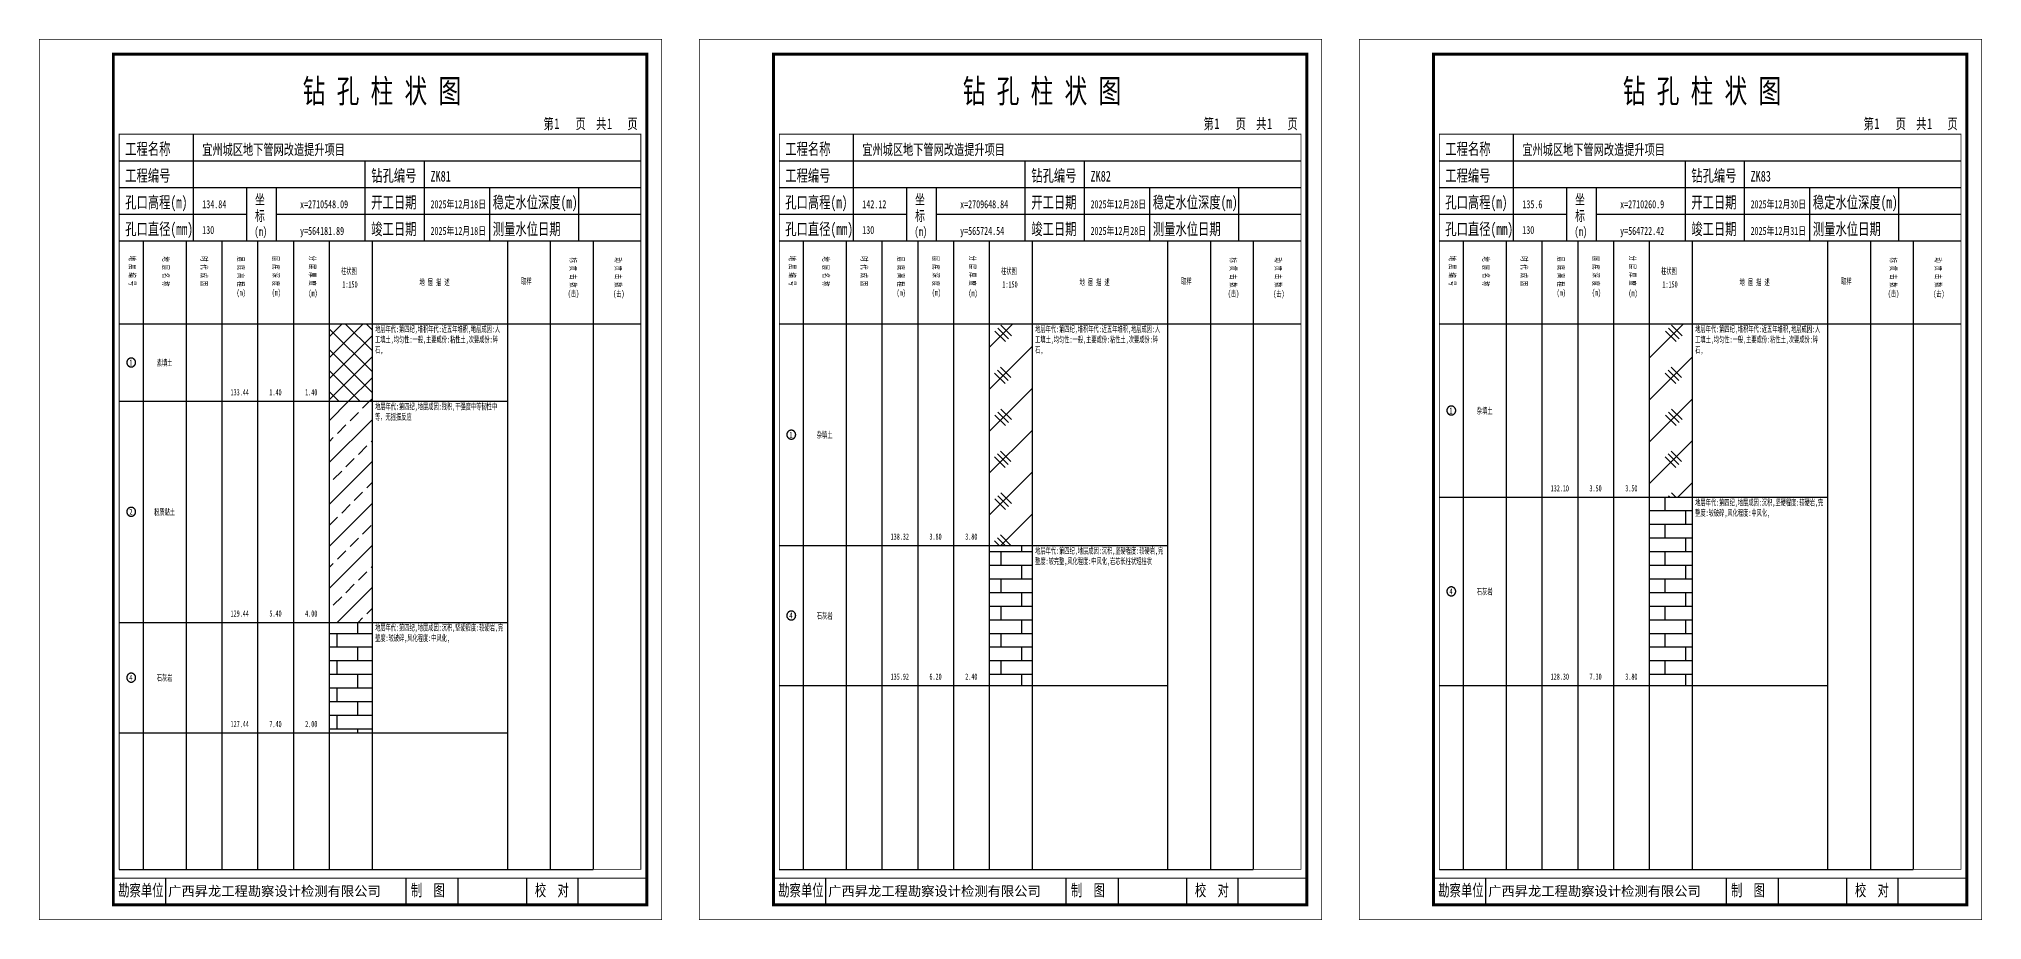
# Model space of a CAD drawing. Header units: millimetres. Extents: x 0 to 2711117, y 0 to 567555.
# Drawn here: x 76381 to 77037, y 0 to 297 of the extents above; entities that cross this region are included whole.
import ezdxf
from ezdxf.enums import TextEntityAlignment as Align

# ---------------------------------------------------------------- set-up
doc = ezdxf.new("R2010")
doc.units = ezdxf.units.MM
doc.layers.add('GICAD_POU_TEXTS', color=7, linetype='Continuous')
doc.layers.add('勘察点图例', color=7, linetype='Continuous')
doc.styles.add('HEAD_FONT', font='simfang.ttf', dxfattribs={"width": 0.6})
doc.styles.add('HEAD_FONT2', font='simfang.ttf', dxfattribs={"width": 0.6})
doc.styles.add('HT', font='simhei.ttf')
doc.styles.add('LZ_FONT', font='simfang.ttf', dxfattribs={"width": 0.7, "height": 8})
doc.styles.add('成果图图块', font='simfang.ttf', dxfattribs={"height": 2.5})
doc.styles.add('成果图表体', font='simfang.ttf', dxfattribs={"width": 0.6, "height": 2.1})
pattern_1 = [(0, (0, 0), (0, 4.6), []), (90, (0, 0), (-7, 4.6), [4.6, -4.6])]
pattern_2 = [(45, (0, 0), (-7.0710678, 7.0710678), []), (135, (2.5, -1), (-14.1421356, -14.1421356), [5, -15]), (135, (1.5, -2), (-14.1421356, -14.1421356), [5, -15]), (135, (0.5, -3), (-14.1421356, -14.1421356), [5, -15]), (135, (16.5, -1), (-14.1421356, -14.1421356), [5, -15]), (135, (15.5, -2), (-14.1421356, -14.1421356), [5, -15]), (135, (14.5, -3), (-14.1421356, -14.1421356), [5, -15])]

# ---------------------------------------------------------------- blocks, each defined once
blk = doc.blocks.new('ZK81')
for p, q in [((52, 229), (52, 265)), ((27, 256), (203, 256)), ((110, 229), (110, 256)), ((130, 229), (130, 256)), ((27, 247), (203, 247)), ((70, 229), (70, 247)), ((80, 229), (80, 247)), ((152, 229), (152, 247)), ((182, 229), (182, 247)), ((27, 238), (70, 238)), ((80, 238), (203, 238)), ((27, 229), (35.05, 229)), ((35.05, 229), (35.05, 17)), ((35.05, 229), (49.53, 229)), ((49.53, 229), (49.53, 17)), ((49.53, 229), (61.6, 229)), ((61.6, 229), (61.6, 17)), ((61.6, 229), (73.68, 229)), ((73.68, 229), (73.68, 17)), ((73.68, 229), (85.75, 229)), ((85.75, 229), (85.75, 17)), ((85.75, 229), (97.82, 229)), ((97.82, 229), (97.82, 17)), ((97.82, 229), (112.3, 229)), ((112.3, 229), (112.3, 17)), ((112.3, 229), (157.93, 229)), ((157.93, 229), (157.93, 17)), ((157.93, 229), (172.42, 229)), ((172.42, 229), (172.42, 17)), ((172.42, 229), (186.9, 229)), ((186.9, 229), (186.9, 17)), ((186.9, 229), (203, 229)), ((27, 201), (203, 201)), ((27, 17), (35.05, 17)), ((35.05, 17), (49.53, 17)), ((42.74, 4.95), (42.74, 13.95)), ((42.74, 4.95), (42.74, 13.95)), ((49.53, 17), (61.6, 17)), ((61.6, 17), (73.68, 17)), ((73.68, 17), (85.75, 17)), ((85.75, 17), (97.82, 17)), ((97.82, 17), (112.3, 17)), ((112.3, 17), (157.93, 17)), ((123.83, 4.95), (123.83, 13.95)), ((141.38, 4.95), (141.38, 13.95)), ((157.93, 17), (172.42, 17)), ((164.48, 4.95), (164.48, 13.95)), ((172.42, 17), (186.9, 17)), ((181.84, 4.95), (181.84, 13.95)), ((181.84, 4.95), (181.84, 13.95))]:
    blk.add_line(p, q)
for points, const_width in [([(0, 0), (210, 0), (210, 297), (0, 297)], 0.25), ([(25, 5), (205, 5), (205, 292), (25, 292)], 1), ([(27, 265), (203, 265), (203, 17), (27, 17)], 0.3)]:
    blk.add_lwpolyline(points, close=True, dxfattribs=dict(const_width=const_width))
at = {"const_width": 0.3}
for points in [[(27, 229), (203, 229)], [(25, 14), (205, 14)]]:
    blk.add_lwpolyline(points, dxfattribs=at)
at = {"style": 'LZ_FONT', "width": 0.7}
for s, height, p in [('钻 孔 柱 状 图', 8, (88.9, 275.54)), ('第', 3.6, (170.12, 266.7)), ('1', 3.6, (173.78, 266.75)), ('页', 3.6, (180.96, 266.7)), ('共', 3.6, (187.88, 266.7)), ('1', 3.6, (191.54, 266.7)), ('页', 3.6, (198.44, 266.7)), ('工程名称', 4, (29, 258)), ('宜州城区地下管网改造提升项目', 3.6, (55, 258)), ('工程编号', 4, (29, 249)), ('钻孔编号', 4, (112, 249)), ('ZK81', 3.6, (132, 249)), ('孔口高程(m)', 4, (29, 240)), ('134.84', 2.7, (55, 240)), ('坐', 3.5, (72.79, 241.24)), ('x=2710548.09', 2.7, (88, 240)), ('开工日期', 4, (112, 240)), ('2025年12月18日', 2.7, (132, 240)), ('稳定水位深度(m)', 4, (153, 240)), ('标', 3.5, (72.79, 235.7)), ('孔口直径(mm)', 4, (29, 231)), ('130', 2.7, (54.98, 231.31)), ('(m) ', 3, (72.59, 230.65)), ('y=564181.89', 2.7, (88, 231)), ('竣工日期', 4, (112, 231)), ('2025年12月18日', 2.7, (132, 231)), ('测量水位日期', 4, (153, 231)), ('勘察单位', 4, (26.65, 7.95)), ('制  图', 4, (125.4, 7.95)), ('校  对', 4, (167.22, 7.95))]:
    blk.add_text(s, height=height, dxfattribs=at).set_placement(p)
at = {"style": 'HT'}
blk.add_text('广西昇龙工程勘察设计检测有限公司', height=3.2865, dxfattribs=at).set_placement((43.48, 8.02))
at = {"char_height": 2.1, "width": 22.806, "attachment_point": 1, "rotation": 270, "style": 'HEAD_FONT'}
for s, insert in [('地 层 编 号', (32.46, 223.92)), ('地 层 名 称', (43.79, 223.76)), ('时 代 成 因', (56.67, 223.83)), ('层 底 高 程', (69.07, 223.71)), ('层 底 深 度', (80.9, 223.91)), ('分 层 厚 度', (93.26, 224.01)), ('标 贯 击 数', (181.21, 223.37)), ('动 贯 击 数', (196.38, 223.43))]:
    blk.add_mtext(s, dxfattribs=dict(at, insert=insert))
at = {"char_height": 2.1, "attachment_point": 1}
for s, insert, width, style in [('柱状图', (101.82, 219.87), 7.855, 'HEAD_FONT2'), ('地 层 描 述', (128.29, 216.11), 22.0781, 'HEAD_FONT2'), ('取样', (162.58, 216.44), 7.855, 'HEAD_FONT2'), ('(m)', (66.58, 212.56), 4.7944, 'HEAD_FONT'), ('(m)', (78.47, 212.61), 4.7944, 'HEAD_FONT'), ('(m)', (90.81, 212.43), 4.7944, 'HEAD_FONT'), ('1:150', (102.26, 215.36), 6.9223, 'HEAD_FONT2'), ('(击)', (178.33, 212.31), 7.855, 'HEAD_FONT2'), ('(击)', (193.64, 212.22), 7.855, 'HEAD_FONT2')]:
    blk.add_mtext(s, dxfattribs=dict(at, insert=insert, width=width, style=style))
blk = doc.blocks.new('ZK81_0')
at = {"color": 7}
blk.add_polyline3d([(-1.5, 0.02, 0), (-1.5, -0.06, 0), (-1.49, -0.13, 0), (-1.48, -0.2, 0), (-1.47, -0.28, 0), (-1.46, -0.35, 0), (-1.44, -0.42, 0), (-1.41, -0.49, 0), (-1.39, -0.56, 0), (-1.36, -0.63, 0), (-1.32, -0.69, 0), (-1.29, -0.76, 0), (-1.25, -0.82, 0), (-1.2, -0.88, 0), (-1.16, -0.94, 0), (-1.11, -0.99, 0), (-1.06, -1.04, 0), (-1.01, -1.1, 0), (-0.95, -1.14, 0), (-0.89, -1.19, 0), (-0.83, -1.23, 0), (-0.77, -1.27, 0), (-0.71, -1.31, 0), (-0.64, -1.34, 0), (-0.57, -1.37, 0), (-0.51, -1.4, 0), (-0.44, -1.42, 0), (-0.36, -1.44, 0), (-0.29, -1.46, 0), (-0.22, -1.47, 0), (-0.15, -1.48, 0), (-0.07, -1.48, 0), (0, -1.48, 0), (0.07, -1.48, 0), (0.15, -1.48, 0), (0.22, -1.47, 0), (0.29, -1.46, 0), (0.36, -1.44, 0), (0.44, -1.42, 0), (0.51, -1.4, 0), (0.57, -1.37, 0), (0.64, -1.34, 0), (0.71, -1.31, 0), (0.77, -1.27, 0), (0.83, -1.23, 0), (0.89, -1.19, 0), (0.95, -1.14, 0), (1.01, -1.1, 0), (1.06, -1.04, 0), (1.11, -0.99, 0), (1.16, -0.94, 0), (1.2, -0.88, 0), (1.25, -0.82, 0), (1.29, -0.76, 0), (1.32, -0.69, 0), (1.36, -0.63, 0), (1.39, -0.56, 0), (1.41, -0.49, 0), (1.44, -0.42, 0), (1.46, -0.35, 0), (1.47, -0.28, 0), (1.48, -0.2, 0), (1.49, -0.13, 0), (1.5, -0.06, 0), (1.5, 0.02, 0), (1.5, 0.09, 0), (1.49, 0.16, 0), (1.48, 0.24, 0), (1.47, 0.31, 0), (1.46, 0.38, 0), (1.44, 0.45, 0), (1.41, 0.52, 0), (1.39, 0.59, 0), (1.36, 0.66, 0), (1.32, 0.72, 0), (1.29, 0.79, 0), (1.25, 0.85, 0), (1.2, 0.91, 0), (1.16, 0.97, 0), (1.11, 1.02, 0), (1.06, 1.08, 0), (1.01, 1.13, 0), (0.95, 1.18, 0), (0.89, 1.22, 0), (0.83, 1.26, 0), (0.77, 1.3, 0), (0.71, 1.34, 0), (0.64, 1.37, 0), (0.57, 1.4, 0), (0.51, 1.43, 0), (0.44, 1.45, 0), (0.36, 1.47, 0), (0.29, 1.49, 0), (0.22, 1.5, 0), (0.15, 1.51, 0), (0.07, 1.51, 0), (0, 1.52, 0), (-0.07, 1.51, 0), (-0.15, 1.51, 0), (-0.22, 1.5, 0), (-0.29, 1.49, 0), (-0.36, 1.47, 0), (-0.44, 1.45, 0), (-0.51, 1.43, 0), (-0.57, 1.4, 0), (-0.64, 1.37, 0), (-0.71, 1.34, 0), (-0.77, 1.3, 0), (-0.83, 1.26, 0), (-0.89, 1.22, 0), (-0.95, 1.18, 0), (-1.01, 1.13, 0), (-1.06, 1.08, 0), (-1.11, 1.02, 0), (-1.16, 0.97, 0), (-1.2, 0.91, 0), (-1.25, 0.85, 0), (-1.29, 0.79, 0), (-1.32, 0.72, 0), (-1.36, 0.66, 0), (-1.39, 0.59, 0), (-1.41, 0.52, 0), (-1.44, 0.45, 0), (-1.46, 0.38, 0), (-1.47, 0.31, 0), (-1.48, 0.24, 0), (-1.49, 0.16, 0), (-1.5, 0.09, 0), (-1.5, 0.02, 0)], dxfattribs=at)
at = {"layer": 'GICAD_POU_TEXTS', "color": 7, "style": '成果图图块', "width": 0.7}
blk.add_text('1', height=2, dxfattribs=at).set_placement((-0.09, -0.99), align=Align.CENTER)
blk = doc.blocks.new('ZK81_1')
at = {"color": 7}
blk.add_polyline3d([(-1.5, 0.02, 0), (-1.5, -0.06, 0), (-1.49, -0.13, 0), (-1.48, -0.2, 0), (-1.47, -0.28, 0), (-1.46, -0.35, 0), (-1.44, -0.42, 0), (-1.41, -0.49, 0), (-1.39, -0.56, 0), (-1.36, -0.63, 0), (-1.32, -0.69, 0), (-1.29, -0.76, 0), (-1.25, -0.82, 0), (-1.2, -0.88, 0), (-1.16, -0.94, 0), (-1.11, -0.99, 0), (-1.06, -1.04, 0), (-1.01, -1.1, 0), (-0.95, -1.14, 0), (-0.89, -1.19, 0), (-0.83, -1.23, 0), (-0.77, -1.27, 0), (-0.71, -1.31, 0), (-0.64, -1.34, 0), (-0.57, -1.37, 0), (-0.51, -1.4, 0), (-0.44, -1.42, 0), (-0.36, -1.44, 0), (-0.29, -1.46, 0), (-0.22, -1.47, 0), (-0.15, -1.48, 0), (-0.07, -1.48, 0), (0, -1.48, 0), (0.07, -1.48, 0), (0.15, -1.48, 0), (0.22, -1.47, 0), (0.29, -1.46, 0), (0.36, -1.44, 0), (0.44, -1.42, 0), (0.51, -1.4, 0), (0.57, -1.37, 0), (0.64, -1.34, 0), (0.71, -1.31, 0), (0.77, -1.27, 0), (0.83, -1.23, 0), (0.89, -1.19, 0), (0.95, -1.14, 0), (1.01, -1.1, 0), (1.06, -1.04, 0), (1.11, -0.99, 0), (1.16, -0.94, 0), (1.2, -0.88, 0), (1.25, -0.82, 0), (1.29, -0.76, 0), (1.32, -0.69, 0), (1.36, -0.63, 0), (1.39, -0.56, 0), (1.41, -0.49, 0), (1.44, -0.42, 0), (1.46, -0.35, 0), (1.47, -0.28, 0), (1.48, -0.2, 0), (1.49, -0.13, 0), (1.5, -0.06, 0), (1.5, 0.02, 0), (1.5, 0.09, 0), (1.49, 0.16, 0), (1.48, 0.24, 0), (1.47, 0.31, 0), (1.46, 0.38, 0), (1.44, 0.45, 0), (1.41, 0.52, 0), (1.39, 0.59, 0), (1.36, 0.66, 0), (1.32, 0.72, 0), (1.29, 0.79, 0), (1.25, 0.85, 0), (1.2, 0.91, 0), (1.16, 0.97, 0), (1.11, 1.02, 0), (1.06, 1.08, 0), (1.01, 1.13, 0), (0.95, 1.18, 0), (0.89, 1.22, 0), (0.83, 1.26, 0), (0.77, 1.3, 0), (0.71, 1.34, 0), (0.64, 1.37, 0), (0.57, 1.4, 0), (0.51, 1.43, 0), (0.44, 1.45, 0), (0.36, 1.47, 0), (0.29, 1.49, 0), (0.22, 1.5, 0), (0.15, 1.51, 0), (0.07, 1.51, 0), (0, 1.52, 0), (-0.07, 1.51, 0), (-0.15, 1.51, 0), (-0.22, 1.5, 0), (-0.29, 1.49, 0), (-0.36, 1.47, 0), (-0.44, 1.45, 0), (-0.51, 1.43, 0), (-0.57, 1.4, 0), (-0.64, 1.37, 0), (-0.71, 1.34, 0), (-0.77, 1.3, 0), (-0.83, 1.26, 0), (-0.89, 1.22, 0), (-0.95, 1.18, 0), (-1.01, 1.13, 0), (-1.06, 1.08, 0), (-1.11, 1.02, 0), (-1.16, 0.97, 0), (-1.2, 0.91, 0), (-1.25, 0.85, 0), (-1.29, 0.79, 0), (-1.32, 0.72, 0), (-1.36, 0.66, 0), (-1.39, 0.59, 0), (-1.41, 0.52, 0), (-1.44, 0.45, 0), (-1.46, 0.38, 0), (-1.47, 0.31, 0), (-1.48, 0.24, 0), (-1.49, 0.16, 0), (-1.5, 0.09, 0), (-1.5, 0.02, 0)], dxfattribs=at)
at = {"layer": 'GICAD_POU_TEXTS', "color": 7, "style": '成果图图块', "width": 0.7}
blk.add_text('2', height=2, dxfattribs=at).set_placement((-0.09, -0.99), align=Align.CENTER)
blk = doc.blocks.new('ZK81_2')
at = {"color": 7}
blk.add_polyline3d([(-1.5, 0.02, 0), (-1.5, -0.06, 0), (-1.49, -0.13, 0), (-1.48, -0.2, 0), (-1.47, -0.28, 0), (-1.46, -0.35, 0), (-1.44, -0.42, 0), (-1.41, -0.49, 0), (-1.39, -0.56, 0), (-1.36, -0.63, 0), (-1.32, -0.69, 0), (-1.29, -0.76, 0), (-1.25, -0.82, 0), (-1.2, -0.88, 0), (-1.16, -0.94, 0), (-1.11, -0.99, 0), (-1.06, -1.04, 0), (-1.01, -1.1, 0), (-0.95, -1.14, 0), (-0.89, -1.19, 0), (-0.83, -1.23, 0), (-0.77, -1.27, 0), (-0.71, -1.31, 0), (-0.64, -1.34, 0), (-0.57, -1.37, 0), (-0.51, -1.4, 0), (-0.44, -1.42, 0), (-0.36, -1.44, 0), (-0.29, -1.46, 0), (-0.22, -1.47, 0), (-0.15, -1.48, 0), (-0.07, -1.48, 0), (0, -1.48, 0), (0.07, -1.48, 0), (0.15, -1.48, 0), (0.22, -1.47, 0), (0.29, -1.46, 0), (0.36, -1.44, 0), (0.44, -1.42, 0), (0.51, -1.4, 0), (0.57, -1.37, 0), (0.64, -1.34, 0), (0.71, -1.31, 0), (0.77, -1.27, 0), (0.83, -1.23, 0), (0.89, -1.19, 0), (0.95, -1.14, 0), (1.01, -1.1, 0), (1.06, -1.04, 0), (1.11, -0.99, 0), (1.16, -0.94, 0), (1.2, -0.88, 0), (1.25, -0.82, 0), (1.29, -0.76, 0), (1.32, -0.69, 0), (1.36, -0.63, 0), (1.39, -0.56, 0), (1.41, -0.49, 0), (1.44, -0.42, 0), (1.46, -0.35, 0), (1.47, -0.28, 0), (1.48, -0.2, 0), (1.49, -0.13, 0), (1.5, -0.06, 0), (1.5, 0.02, 0), (1.5, 0.09, 0), (1.49, 0.16, 0), (1.48, 0.24, 0), (1.47, 0.31, 0), (1.46, 0.38, 0), (1.44, 0.45, 0), (1.41, 0.52, 0), (1.39, 0.59, 0), (1.36, 0.66, 0), (1.32, 0.72, 0), (1.29, 0.79, 0), (1.25, 0.85, 0), (1.2, 0.91, 0), (1.16, 0.97, 0), (1.11, 1.02, 0), (1.06, 1.08, 0), (1.01, 1.13, 0), (0.95, 1.18, 0), (0.89, 1.22, 0), (0.83, 1.26, 0), (0.77, 1.3, 0), (0.71, 1.34, 0), (0.64, 1.37, 0), (0.57, 1.4, 0), (0.51, 1.43, 0), (0.44, 1.45, 0), (0.36, 1.47, 0), (0.29, 1.49, 0), (0.22, 1.5, 0), (0.15, 1.51, 0), (0.07, 1.51, 0), (0, 1.52, 0), (-0.07, 1.51, 0), (-0.15, 1.51, 0), (-0.22, 1.5, 0), (-0.29, 1.49, 0), (-0.36, 1.47, 0), (-0.44, 1.45, 0), (-0.51, 1.43, 0), (-0.57, 1.4, 0), (-0.64, 1.37, 0), (-0.71, 1.34, 0), (-0.77, 1.3, 0), (-0.83, 1.26, 0), (-0.89, 1.22, 0), (-0.95, 1.18, 0), (-1.01, 1.13, 0), (-1.06, 1.08, 0), (-1.11, 1.02, 0), (-1.16, 0.97, 0), (-1.2, 0.91, 0), (-1.25, 0.85, 0), (-1.29, 0.79, 0), (-1.32, 0.72, 0), (-1.36, 0.66, 0), (-1.39, 0.59, 0), (-1.41, 0.52, 0), (-1.44, 0.45, 0), (-1.46, 0.38, 0), (-1.47, 0.31, 0), (-1.48, 0.24, 0), (-1.49, 0.16, 0), (-1.5, 0.09, 0), (-1.5, 0.02, 0)], dxfattribs=at)
at = {"layer": 'GICAD_POU_TEXTS', "color": 7, "style": '成果图图块', "width": 0.7}
blk.add_text('4', height=2, dxfattribs=at).set_placement((-0.09, -0.99), align=Align.CENTER)
blk = doc.blocks.new('ZK82')
for p, q in [((52, 229), (52, 265)), ((27, 256), (203, 256)), ((110, 229), (110, 256)), ((130, 229), (130, 256)), ((27, 247), (203, 247)), ((70, 229), (70, 247)), ((80, 229), (80, 247)), ((152, 229), (152, 247)), ((182, 229), (182, 247)), ((27, 238), (70, 238)), ((80, 238), (203, 238)), ((27, 229), (35.05, 229)), ((35.05, 229), (35.05, 17)), ((35.05, 229), (49.53, 229)), ((49.53, 229), (49.53, 17)), ((49.53, 229), (61.6, 229)), ((61.6, 229), (61.6, 17)), ((61.6, 229), (73.68, 229)), ((73.68, 229), (73.68, 17)), ((73.68, 229), (85.75, 229)), ((85.75, 229), (85.75, 17)), ((85.75, 229), (97.82, 229)), ((97.82, 229), (97.82, 17)), ((97.82, 229), (112.3, 229)), ((112.3, 229), (112.3, 17)), ((112.3, 229), (157.93, 229)), ((157.93, 229), (157.93, 17)), ((157.93, 229), (172.42, 229)), ((172.42, 229), (172.42, 17)), ((172.42, 229), (186.9, 229)), ((186.9, 229), (186.9, 17)), ((186.9, 229), (203, 229)), ((27, 201), (203, 201)), ((27, 17), (35.05, 17)), ((35.05, 17), (49.53, 17)), ((42.74, 4.95), (42.74, 13.95)), ((42.74, 4.95), (42.74, 13.95)), ((49.53, 17), (61.6, 17)), ((61.6, 17), (73.68, 17)), ((73.68, 17), (85.75, 17)), ((85.75, 17), (97.82, 17)), ((97.82, 17), (112.3, 17)), ((112.3, 17), (157.93, 17)), ((123.83, 4.95), (123.83, 13.95)), ((141.38, 4.95), (141.38, 13.95)), ((157.93, 17), (172.42, 17)), ((164.48, 4.95), (164.48, 13.95)), ((172.42, 17), (186.9, 17)), ((181.84, 4.95), (181.84, 13.95)), ((181.84, 4.95), (181.84, 13.95))]:
    blk.add_line(p, q)
for points, const_width in [([(0, 0), (210, 0), (210, 297), (0, 297)], 0.25), ([(25, 5), (205, 5), (205, 292), (25, 292)], 1), ([(27, 265), (203, 265), (203, 17), (27, 17)], 0.3)]:
    blk.add_lwpolyline(points, close=True, dxfattribs=dict(const_width=const_width))
at = {"const_width": 0.3}
for points in [[(27, 229), (203, 229)], [(25, 14), (205, 14)]]:
    blk.add_lwpolyline(points, dxfattribs=at)
at = {"style": 'LZ_FONT', "width": 0.7}
for s, height, p in [('钻 孔 柱 状 图', 8, (88.9, 275.54)), ('第', 3.6, (170.12, 266.7)), ('1', 3.6, (173.78, 266.75)), ('页', 3.6, (180.96, 266.7)), ('共', 3.6, (187.88, 266.7)), ('1', 3.6, (191.54, 266.7)), ('页', 3.6, (198.44, 266.7)), ('工程名称', 4, (29, 258)), ('宜州城区地下管网改造提升项目', 3.6, (55, 258)), ('工程编号', 4, (29, 249)), ('钻孔编号', 4, (112, 249)), ('ZK82', 3.6, (132, 249)), ('孔口高程(m)', 4, (29, 240)), ('142.12', 2.7, (55, 240)), ('坐', 3.5, (72.79, 241.24)), ('x=2709648.84', 2.7, (88, 240)), ('开工日期', 4, (112, 240)), ('2025年12月28日', 2.7, (132, 240)), ('稳定水位深度(m)', 4, (153, 240)), ('标', 3.5, (72.79, 235.7)), ('孔口直径(mm)', 4, (29, 231)), ('130', 2.7, (54.98, 231.31)), ('(m) ', 3, (72.59, 230.65)), ('y=565724.54', 2.7, (88, 231)), ('竣工日期', 4, (112, 231)), ('2025年12月28日', 2.7, (132, 231)), ('测量水位日期', 4, (153, 231)), ('勘察单位', 4, (26.65, 7.95)), ('制  图', 4, (125.4, 7.95)), ('校  对', 4, (167.22, 7.95))]:
    blk.add_text(s, height=height, dxfattribs=at).set_placement(p)
at = {"style": 'HT'}
blk.add_text('广西昇龙工程勘察设计检测有限公司', height=3.2865, dxfattribs=at).set_placement((43.48, 8.02))
at = {"char_height": 2.1, "width": 22.806, "attachment_point": 1, "rotation": 270, "style": 'HEAD_FONT'}
for s, insert in [('地 层 编 号', (32.46, 223.92)), ('地 层 名 称', (43.79, 223.76)), ('时 代 成 因', (56.67, 223.83)), ('层 底 高 程', (69.07, 223.71)), ('层 底 深 度', (80.9, 223.91)), ('分 层 厚 度', (93.26, 224.01)), ('标 贯 击 数', (181.21, 223.37)), ('动 贯 击 数', (196.38, 223.43))]:
    blk.add_mtext(s, dxfattribs=dict(at, insert=insert))
at = {"char_height": 2.1, "attachment_point": 1}
for s, insert, width, style in [('柱状图', (101.82, 219.87), 7.855, 'HEAD_FONT2'), ('地 层 描 述', (128.29, 216.11), 22.0781, 'HEAD_FONT2'), ('取样', (162.58, 216.44), 7.855, 'HEAD_FONT2'), ('(m)', (66.58, 212.56), 4.7944, 'HEAD_FONT'), ('(m)', (78.47, 212.61), 4.7944, 'HEAD_FONT'), ('(m)', (90.81, 212.43), 4.7944, 'HEAD_FONT'), ('1:150', (102.26, 215.36), 6.9223, 'HEAD_FONT2'), ('(击)', (178.33, 212.31), 7.855, 'HEAD_FONT2'), ('(击)', (193.64, 212.22), 7.855, 'HEAD_FONT2')]:
    blk.add_mtext(s, dxfattribs=dict(at, insert=insert, width=width, style=style))
blk = doc.blocks.new('ZK82_0')
at = {"color": 7}
blk.add_polyline3d([(-1.5, 0.02, 0), (-1.5, -0.06, 0), (-1.49, -0.13, 0), (-1.48, -0.2, 0), (-1.47, -0.28, 0), (-1.46, -0.35, 0), (-1.44, -0.42, 0), (-1.41, -0.49, 0), (-1.39, -0.56, 0), (-1.36, -0.63, 0), (-1.32, -0.69, 0), (-1.29, -0.76, 0), (-1.25, -0.82, 0), (-1.2, -0.88, 0), (-1.16, -0.94, 0), (-1.11, -0.99, 0), (-1.06, -1.04, 0), (-1.01, -1.1, 0), (-0.95, -1.14, 0), (-0.89, -1.19, 0), (-0.83, -1.23, 0), (-0.77, -1.27, 0), (-0.71, -1.31, 0), (-0.64, -1.34, 0), (-0.57, -1.37, 0), (-0.51, -1.4, 0), (-0.44, -1.42, 0), (-0.36, -1.44, 0), (-0.29, -1.46, 0), (-0.22, -1.47, 0), (-0.15, -1.48, 0), (-0.07, -1.48, 0), (0, -1.48, 0), (0.07, -1.48, 0), (0.15, -1.48, 0), (0.22, -1.47, 0), (0.29, -1.46, 0), (0.36, -1.44, 0), (0.44, -1.42, 0), (0.51, -1.4, 0), (0.57, -1.37, 0), (0.64, -1.34, 0), (0.71, -1.31, 0), (0.77, -1.27, 0), (0.83, -1.23, 0), (0.89, -1.19, 0), (0.95, -1.14, 0), (1.01, -1.1, 0), (1.06, -1.04, 0), (1.11, -0.99, 0), (1.16, -0.94, 0), (1.2, -0.88, 0), (1.25, -0.82, 0), (1.29, -0.76, 0), (1.32, -0.69, 0), (1.36, -0.63, 0), (1.39, -0.56, 0), (1.41, -0.49, 0), (1.44, -0.42, 0), (1.46, -0.35, 0), (1.47, -0.28, 0), (1.48, -0.2, 0), (1.49, -0.13, 0), (1.5, -0.06, 0), (1.5, 0.02, 0), (1.5, 0.09, 0), (1.49, 0.16, 0), (1.48, 0.24, 0), (1.47, 0.31, 0), (1.46, 0.38, 0), (1.44, 0.45, 0), (1.41, 0.52, 0), (1.39, 0.59, 0), (1.36, 0.66, 0), (1.32, 0.72, 0), (1.29, 0.79, 0), (1.25, 0.85, 0), (1.2, 0.91, 0), (1.16, 0.97, 0), (1.11, 1.02, 0), (1.06, 1.08, 0), (1.01, 1.13, 0), (0.95, 1.18, 0), (0.89, 1.22, 0), (0.83, 1.26, 0), (0.77, 1.3, 0), (0.71, 1.34, 0), (0.64, 1.37, 0), (0.57, 1.4, 0), (0.51, 1.43, 0), (0.44, 1.45, 0), (0.36, 1.47, 0), (0.29, 1.49, 0), (0.22, 1.5, 0), (0.15, 1.51, 0), (0.07, 1.51, 0), (0, 1.52, 0), (-0.07, 1.51, 0), (-0.15, 1.51, 0), (-0.22, 1.5, 0), (-0.29, 1.49, 0), (-0.36, 1.47, 0), (-0.44, 1.45, 0), (-0.51, 1.43, 0), (-0.57, 1.4, 0), (-0.64, 1.37, 0), (-0.71, 1.34, 0), (-0.77, 1.3, 0), (-0.83, 1.26, 0), (-0.89, 1.22, 0), (-0.95, 1.18, 0), (-1.01, 1.13, 0), (-1.06, 1.08, 0), (-1.11, 1.02, 0), (-1.16, 0.97, 0), (-1.2, 0.91, 0), (-1.25, 0.85, 0), (-1.29, 0.79, 0), (-1.32, 0.72, 0), (-1.36, 0.66, 0), (-1.39, 0.59, 0), (-1.41, 0.52, 0), (-1.44, 0.45, 0), (-1.46, 0.38, 0), (-1.47, 0.31, 0), (-1.48, 0.24, 0), (-1.49, 0.16, 0), (-1.5, 0.09, 0), (-1.5, 0.02, 0)], dxfattribs=at)
at = {"layer": 'GICAD_POU_TEXTS', "color": 7, "style": '成果图图块', "width": 0.7}
blk.add_text('1', height=2, dxfattribs=at).set_placement((-0.09, -0.99), align=Align.CENTER)
blk = doc.blocks.new('ZK82_1')
at = {"color": 7}
blk.add_polyline3d([(-1.5, 0.02, 0), (-1.5, -0.06, 0), (-1.49, -0.13, 0), (-1.48, -0.2, 0), (-1.47, -0.28, 0), (-1.46, -0.35, 0), (-1.44, -0.42, 0), (-1.41, -0.49, 0), (-1.39, -0.56, 0), (-1.36, -0.63, 0), (-1.32, -0.69, 0), (-1.29, -0.76, 0), (-1.25, -0.82, 0), (-1.2, -0.88, 0), (-1.16, -0.94, 0), (-1.11, -0.99, 0), (-1.06, -1.04, 0), (-1.01, -1.1, 0), (-0.95, -1.14, 0), (-0.89, -1.19, 0), (-0.83, -1.23, 0), (-0.77, -1.27, 0), (-0.71, -1.31, 0), (-0.64, -1.34, 0), (-0.57, -1.37, 0), (-0.51, -1.4, 0), (-0.44, -1.42, 0), (-0.36, -1.44, 0), (-0.29, -1.46, 0), (-0.22, -1.47, 0), (-0.15, -1.48, 0), (-0.07, -1.48, 0), (0, -1.48, 0), (0.07, -1.48, 0), (0.15, -1.48, 0), (0.22, -1.47, 0), (0.29, -1.46, 0), (0.36, -1.44, 0), (0.44, -1.42, 0), (0.51, -1.4, 0), (0.57, -1.37, 0), (0.64, -1.34, 0), (0.71, -1.31, 0), (0.77, -1.27, 0), (0.83, -1.23, 0), (0.89, -1.19, 0), (0.95, -1.14, 0), (1.01, -1.1, 0), (1.06, -1.04, 0), (1.11, -0.99, 0), (1.16, -0.94, 0), (1.2, -0.88, 0), (1.25, -0.82, 0), (1.29, -0.76, 0), (1.32, -0.69, 0), (1.36, -0.63, 0), (1.39, -0.56, 0), (1.41, -0.49, 0), (1.44, -0.42, 0), (1.46, -0.35, 0), (1.47, -0.28, 0), (1.48, -0.2, 0), (1.49, -0.13, 0), (1.5, -0.06, 0), (1.5, 0.02, 0), (1.5, 0.09, 0), (1.49, 0.16, 0), (1.48, 0.24, 0), (1.47, 0.31, 0), (1.46, 0.38, 0), (1.44, 0.45, 0), (1.41, 0.52, 0), (1.39, 0.59, 0), (1.36, 0.66, 0), (1.32, 0.72, 0), (1.29, 0.79, 0), (1.25, 0.85, 0), (1.2, 0.91, 0), (1.16, 0.97, 0), (1.11, 1.02, 0), (1.06, 1.08, 0), (1.01, 1.13, 0), (0.95, 1.18, 0), (0.89, 1.22, 0), (0.83, 1.26, 0), (0.77, 1.3, 0), (0.71, 1.34, 0), (0.64, 1.37, 0), (0.57, 1.4, 0), (0.51, 1.43, 0), (0.44, 1.45, 0), (0.36, 1.47, 0), (0.29, 1.49, 0), (0.22, 1.5, 0), (0.15, 1.51, 0), (0.07, 1.51, 0), (0, 1.52, 0), (-0.07, 1.51, 0), (-0.15, 1.51, 0), (-0.22, 1.5, 0), (-0.29, 1.49, 0), (-0.36, 1.47, 0), (-0.44, 1.45, 0), (-0.51, 1.43, 0), (-0.57, 1.4, 0), (-0.64, 1.37, 0), (-0.71, 1.34, 0), (-0.77, 1.3, 0), (-0.83, 1.26, 0), (-0.89, 1.22, 0), (-0.95, 1.18, 0), (-1.01, 1.13, 0), (-1.06, 1.08, 0), (-1.11, 1.02, 0), (-1.16, 0.97, 0), (-1.2, 0.91, 0), (-1.25, 0.85, 0), (-1.29, 0.79, 0), (-1.32, 0.72, 0), (-1.36, 0.66, 0), (-1.39, 0.59, 0), (-1.41, 0.52, 0), (-1.44, 0.45, 0), (-1.46, 0.38, 0), (-1.47, 0.31, 0), (-1.48, 0.24, 0), (-1.49, 0.16, 0), (-1.5, 0.09, 0), (-1.5, 0.02, 0)], dxfattribs=at)
at = {"layer": 'GICAD_POU_TEXTS', "color": 7, "style": '成果图图块', "width": 0.7}
blk.add_text('4', height=2, dxfattribs=at).set_placement((-0.09, -0.99), align=Align.CENTER)
blk = doc.blocks.new('ZK83')
for p, q in [((52, 229), (52, 265)), ((27, 256), (203, 256)), ((110, 229), (110, 256)), ((130, 229), (130, 256)), ((27, 247), (203, 247)), ((70, 229), (70, 247)), ((80, 229), (80, 247)), ((152, 229), (152, 247)), ((182, 229), (182, 247)), ((27, 238), (70, 238)), ((80, 238), (203, 238)), ((27, 229), (35.05, 229)), ((35.05, 229), (35.05, 17)), ((35.05, 229), (49.53, 229)), ((49.53, 229), (49.53, 17)), ((49.53, 229), (61.6, 229)), ((61.6, 229), (61.6, 17)), ((61.6, 229), (73.68, 229)), ((73.68, 229), (73.68, 17)), ((73.68, 229), (85.75, 229)), ((85.75, 229), (85.75, 17)), ((85.75, 229), (97.82, 229)), ((97.82, 229), (97.82, 17)), ((97.82, 229), (112.3, 229)), ((112.3, 229), (112.3, 17)), ((112.3, 229), (157.93, 229)), ((157.93, 229), (157.93, 17)), ((157.93, 229), (172.42, 229)), ((172.42, 229), (172.42, 17)), ((172.42, 229), (186.9, 229)), ((186.9, 229), (186.9, 17)), ((186.9, 229), (203, 229)), ((27, 201), (203, 201)), ((27, 17), (35.05, 17)), ((35.05, 17), (49.53, 17)), ((42.74, 4.95), (42.74, 13.95)), ((42.74, 4.95), (42.74, 13.95)), ((49.53, 17), (61.6, 17)), ((61.6, 17), (73.68, 17)), ((73.68, 17), (85.75, 17)), ((85.75, 17), (97.82, 17)), ((97.82, 17), (112.3, 17)), ((112.3, 17), (157.93, 17)), ((123.83, 4.95), (123.83, 13.95)), ((141.38, 4.95), (141.38, 13.95)), ((157.93, 17), (172.42, 17)), ((164.48, 4.95), (164.48, 13.95)), ((172.42, 17), (186.9, 17)), ((181.84, 4.95), (181.84, 13.95)), ((181.84, 4.95), (181.84, 13.95))]:
    blk.add_line(p, q)
for points, const_width in [([(0, 0), (210, 0), (210, 297), (0, 297)], 0.25), ([(25, 5), (205, 5), (205, 292), (25, 292)], 1), ([(27, 265), (203, 265), (203, 17), (27, 17)], 0.3)]:
    blk.add_lwpolyline(points, close=True, dxfattribs=dict(const_width=const_width))
at = {"const_width": 0.3}
for points in [[(27, 229), (203, 229)], [(25, 14), (205, 14)]]:
    blk.add_lwpolyline(points, dxfattribs=at)
at = {"style": 'LZ_FONT', "width": 0.7}
for s, height, p in [('钻 孔 柱 状 图', 8, (88.9, 275.54)), ('第', 3.6, (170.12, 266.7)), ('1', 3.6, (173.78, 266.75)), ('页', 3.6, (180.96, 266.7)), ('共', 3.6, (187.88, 266.7)), ('1', 3.6, (191.54, 266.7)), ('页', 3.6, (198.44, 266.7)), ('工程名称', 4, (29, 258)), ('宜州城区地下管网改造提升项目', 3.6, (55, 258)), ('工程编号', 4, (29, 249)), ('钻孔编号', 4, (112, 249)), ('ZK83', 3.6, (132, 249)), ('孔口高程(m)', 4, (29, 240)), ('135.6', 2.7, (55, 240)), ('坐', 3.5, (72.79, 241.24)), ('x=2710260.9', 2.7, (88, 240)), ('开工日期', 4, (112, 240)), ('2025年12月30日', 2.7, (132, 240)), ('稳定水位深度(m)', 4, (153, 240)), ('标', 3.5, (72.79, 235.7)), ('孔口直径(mm)', 4, (29, 231)), ('130', 2.7, (54.98, 231.31)), ('(m) ', 3, (72.59, 230.65)), ('y=564722.42', 2.7, (88, 231)), ('竣工日期', 4, (112, 231)), ('2025年12月31日', 2.7, (132, 231)), ('测量水位日期', 4, (153, 231)), ('勘察单位', 4, (26.65, 7.95)), ('制  图', 4, (125.4, 7.95)), ('校  对', 4, (167.22, 7.95))]:
    blk.add_text(s, height=height, dxfattribs=at).set_placement(p)
at = {"style": 'HT'}
blk.add_text('广西昇龙工程勘察设计检测有限公司', height=3.2865, dxfattribs=at).set_placement((43.48, 8.02))
at = {"char_height": 2.1, "width": 22.806, "attachment_point": 1, "rotation": 270, "style": 'HEAD_FONT'}
for s, insert in [('地 层 编 号', (32.46, 223.92)), ('地 层 名 称', (43.79, 223.76)), ('时 代 成 因', (56.67, 223.83)), ('层 底 高 程', (69.07, 223.71)), ('层 底 深 度', (80.9, 223.91)), ('分 层 厚 度', (93.26, 224.01)), ('标 贯 击 数', (181.21, 223.37)), ('动 贯 击 数', (196.38, 223.43))]:
    blk.add_mtext(s, dxfattribs=dict(at, insert=insert))
at = {"char_height": 2.1, "attachment_point": 1}
for s, insert, width, style in [('柱状图', (101.82, 219.87), 7.855, 'HEAD_FONT2'), ('地 层 描 述', (128.29, 216.11), 22.0781, 'HEAD_FONT2'), ('取样', (162.58, 216.44), 7.855, 'HEAD_FONT2'), ('(m)', (66.58, 212.56), 4.7944, 'HEAD_FONT'), ('(m)', (78.47, 212.61), 4.7944, 'HEAD_FONT'), ('(m)', (90.81, 212.43), 4.7944, 'HEAD_FONT'), ('1:150', (102.26, 215.36), 6.9223, 'HEAD_FONT2'), ('(击)', (178.33, 212.31), 7.855, 'HEAD_FONT2'), ('(击)', (193.64, 212.22), 7.855, 'HEAD_FONT2')]:
    blk.add_mtext(s, dxfattribs=dict(at, insert=insert, width=width, style=style))
blk = doc.blocks.new('ZK83_0')
at = {"color": 7}
blk.add_polyline3d([(-1.5, 0.02, 0), (-1.5, -0.06, 0), (-1.49, -0.13, 0), (-1.48, -0.2, 0), (-1.47, -0.28, 0), (-1.46, -0.35, 0), (-1.44, -0.42, 0), (-1.41, -0.49, 0), (-1.39, -0.56, 0), (-1.36, -0.63, 0), (-1.32, -0.69, 0), (-1.29, -0.76, 0), (-1.25, -0.82, 0), (-1.2, -0.88, 0), (-1.16, -0.94, 0), (-1.11, -0.99, 0), (-1.06, -1.04, 0), (-1.01, -1.1, 0), (-0.95, -1.14, 0), (-0.89, -1.19, 0), (-0.83, -1.23, 0), (-0.77, -1.27, 0), (-0.71, -1.31, 0), (-0.64, -1.34, 0), (-0.57, -1.37, 0), (-0.51, -1.4, 0), (-0.44, -1.42, 0), (-0.36, -1.44, 0), (-0.29, -1.46, 0), (-0.22, -1.47, 0), (-0.15, -1.48, 0), (-0.07, -1.48, 0), (0, -1.48, 0), (0.07, -1.48, 0), (0.15, -1.48, 0), (0.22, -1.47, 0), (0.29, -1.46, 0), (0.36, -1.44, 0), (0.44, -1.42, 0), (0.51, -1.4, 0), (0.57, -1.37, 0), (0.64, -1.34, 0), (0.71, -1.31, 0), (0.77, -1.27, 0), (0.83, -1.23, 0), (0.89, -1.19, 0), (0.95, -1.14, 0), (1.01, -1.1, 0), (1.06, -1.04, 0), (1.11, -0.99, 0), (1.16, -0.94, 0), (1.2, -0.88, 0), (1.25, -0.82, 0), (1.29, -0.76, 0), (1.32, -0.69, 0), (1.36, -0.63, 0), (1.39, -0.56, 0), (1.41, -0.49, 0), (1.44, -0.42, 0), (1.46, -0.35, 0), (1.47, -0.28, 0), (1.48, -0.2, 0), (1.49, -0.13, 0), (1.5, -0.06, 0), (1.5, 0.02, 0), (1.5, 0.09, 0), (1.49, 0.16, 0), (1.48, 0.24, 0), (1.47, 0.31, 0), (1.46, 0.38, 0), (1.44, 0.45, 0), (1.41, 0.52, 0), (1.39, 0.59, 0), (1.36, 0.66, 0), (1.32, 0.72, 0), (1.29, 0.79, 0), (1.25, 0.85, 0), (1.2, 0.91, 0), (1.16, 0.97, 0), (1.11, 1.02, 0), (1.06, 1.08, 0), (1.01, 1.13, 0), (0.95, 1.18, 0), (0.89, 1.22, 0), (0.83, 1.26, 0), (0.77, 1.3, 0), (0.71, 1.34, 0), (0.64, 1.37, 0), (0.57, 1.4, 0), (0.51, 1.43, 0), (0.44, 1.45, 0), (0.36, 1.47, 0), (0.29, 1.49, 0), (0.22, 1.5, 0), (0.15, 1.51, 0), (0.07, 1.51, 0), (0, 1.52, 0), (-0.07, 1.51, 0), (-0.15, 1.51, 0), (-0.22, 1.5, 0), (-0.29, 1.49, 0), (-0.36, 1.47, 0), (-0.44, 1.45, 0), (-0.51, 1.43, 0), (-0.57, 1.4, 0), (-0.64, 1.37, 0), (-0.71, 1.34, 0), (-0.77, 1.3, 0), (-0.83, 1.26, 0), (-0.89, 1.22, 0), (-0.95, 1.18, 0), (-1.01, 1.13, 0), (-1.06, 1.08, 0), (-1.11, 1.02, 0), (-1.16, 0.97, 0), (-1.2, 0.91, 0), (-1.25, 0.85, 0), (-1.29, 0.79, 0), (-1.32, 0.72, 0), (-1.36, 0.66, 0), (-1.39, 0.59, 0), (-1.41, 0.52, 0), (-1.44, 0.45, 0), (-1.46, 0.38, 0), (-1.47, 0.31, 0), (-1.48, 0.24, 0), (-1.49, 0.16, 0), (-1.5, 0.09, 0), (-1.5, 0.02, 0)], dxfattribs=at)
at = {"layer": 'GICAD_POU_TEXTS', "color": 7, "style": '成果图图块', "width": 0.7}
blk.add_text('1', height=2, dxfattribs=at).set_placement((-0.09, -0.99), align=Align.CENTER)
blk = doc.blocks.new('ZK83_1')
at = {"color": 7}
blk.add_polyline3d([(-1.5, 0.02, 0), (-1.5, -0.06, 0), (-1.49, -0.13, 0), (-1.48, -0.2, 0), (-1.47, -0.28, 0), (-1.46, -0.35, 0), (-1.44, -0.42, 0), (-1.41, -0.49, 0), (-1.39, -0.56, 0), (-1.36, -0.63, 0), (-1.32, -0.69, 0), (-1.29, -0.76, 0), (-1.25, -0.82, 0), (-1.2, -0.88, 0), (-1.16, -0.94, 0), (-1.11, -0.99, 0), (-1.06, -1.04, 0), (-1.01, -1.1, 0), (-0.95, -1.14, 0), (-0.89, -1.19, 0), (-0.83, -1.23, 0), (-0.77, -1.27, 0), (-0.71, -1.31, 0), (-0.64, -1.34, 0), (-0.57, -1.37, 0), (-0.51, -1.4, 0), (-0.44, -1.42, 0), (-0.36, -1.44, 0), (-0.29, -1.46, 0), (-0.22, -1.47, 0), (-0.15, -1.48, 0), (-0.07, -1.48, 0), (0, -1.48, 0), (0.07, -1.48, 0), (0.15, -1.48, 0), (0.22, -1.47, 0), (0.29, -1.46, 0), (0.36, -1.44, 0), (0.44, -1.42, 0), (0.51, -1.4, 0), (0.57, -1.37, 0), (0.64, -1.34, 0), (0.71, -1.31, 0), (0.77, -1.27, 0), (0.83, -1.23, 0), (0.89, -1.19, 0), (0.95, -1.14, 0), (1.01, -1.1, 0), (1.06, -1.04, 0), (1.11, -0.99, 0), (1.16, -0.94, 0), (1.2, -0.88, 0), (1.25, -0.82, 0), (1.29, -0.76, 0), (1.32, -0.69, 0), (1.36, -0.63, 0), (1.39, -0.56, 0), (1.41, -0.49, 0), (1.44, -0.42, 0), (1.46, -0.35, 0), (1.47, -0.28, 0), (1.48, -0.2, 0), (1.49, -0.13, 0), (1.5, -0.06, 0), (1.5, 0.02, 0), (1.5, 0.09, 0), (1.49, 0.16, 0), (1.48, 0.24, 0), (1.47, 0.31, 0), (1.46, 0.38, 0), (1.44, 0.45, 0), (1.41, 0.52, 0), (1.39, 0.59, 0), (1.36, 0.66, 0), (1.32, 0.72, 0), (1.29, 0.79, 0), (1.25, 0.85, 0), (1.2, 0.91, 0), (1.16, 0.97, 0), (1.11, 1.02, 0), (1.06, 1.08, 0), (1.01, 1.13, 0), (0.95, 1.18, 0), (0.89, 1.22, 0), (0.83, 1.26, 0), (0.77, 1.3, 0), (0.71, 1.34, 0), (0.64, 1.37, 0), (0.57, 1.4, 0), (0.51, 1.43, 0), (0.44, 1.45, 0), (0.36, 1.47, 0), (0.29, 1.49, 0), (0.22, 1.5, 0), (0.15, 1.51, 0), (0.07, 1.51, 0), (0, 1.52, 0), (-0.07, 1.51, 0), (-0.15, 1.51, 0), (-0.22, 1.5, 0), (-0.29, 1.49, 0), (-0.36, 1.47, 0), (-0.44, 1.45, 0), (-0.51, 1.43, 0), (-0.57, 1.4, 0), (-0.64, 1.37, 0), (-0.71, 1.34, 0), (-0.77, 1.3, 0), (-0.83, 1.26, 0), (-0.89, 1.22, 0), (-0.95, 1.18, 0), (-1.01, 1.13, 0), (-1.06, 1.08, 0), (-1.11, 1.02, 0), (-1.16, 0.97, 0), (-1.2, 0.91, 0), (-1.25, 0.85, 0), (-1.29, 0.79, 0), (-1.32, 0.72, 0), (-1.36, 0.66, 0), (-1.39, 0.59, 0), (-1.41, 0.52, 0), (-1.44, 0.45, 0), (-1.46, 0.38, 0), (-1.47, 0.31, 0), (-1.48, 0.24, 0), (-1.49, 0.16, 0), (-1.5, 0.09, 0), (-1.5, 0.02, 0)], dxfattribs=at)
at = {"layer": 'GICAD_POU_TEXTS', "color": 7, "style": '成果图图块', "width": 0.7}
blk.add_text('4', height=2, dxfattribs=at).set_placement((-0.09, -0.99), align=Align.CENTER)

msp = doc.modelspace()

# ---------------------------------------------------------------- hatches: boundary and pattern name
at = {"layer": '勘察点图例'}
h = msp.add_hatch(dxfattribs=at)
h.set_pattern_fill('GKSTT', color=256, scale=0.5, style=0, pattern_type=2)
h.set_pattern_definition([(45, (0, 0), (-3.5355339, 3.5355339), []), (135, (0, 0), (-3.5355339, -3.5355339), [])])
h.paths.add_polyline_path([(76479.29, 174.89), (76493.77, 174.89), (76493.77, 201), (76479.29, 201)])
h = msp.add_hatch(dxfattribs=at)
h.set_pattern_fill('GKZTT', color=256, scale=0.5, style=0, pattern_type=2)
h.set_pattern_definition(pattern_2)
h.paths.add_polyline_path([(76701.97, 126.23), (76716.46, 126.23), (76716.46, 201), (76701.97, 201)])
h = msp.add_hatch(dxfattribs=at)
h.set_pattern_fill('GKZTT', color=256, scale=0.5, style=0, pattern_type=2)
h.set_pattern_definition(pattern_2)
h.paths.add_polyline_path([(76924.66, 142.51), (76939.15, 142.51), (76939.15, 201), (76924.66, 201)])
h = msp.add_hatch(dxfattribs=at)
h.set_pattern_fill('GKFZNT', color=256, scale=0.5, style=0, pattern_type=2)
h.set_pattern_definition([(45, (0, 0), (-7.0710678, 7.0710678), []), (45, (7.071, 0), (-7.0710678, 7.0710678), [4, -2])])
h.paths.add_polyline_path([(76479.29, 100.3), (76493.77, 100.3), (76493.77, 174.89), (76479.29, 174.89)])
h = msp.add_hatch(dxfattribs=at)
h.set_pattern_fill('GKSHY', color=256, scale=0.5, style=0, pattern_type=2)
h.set_pattern_definition(pattern_1)
h.paths.add_polyline_path([(76924.66, 79), (76939.15, 79), (76939.15, 142.51), (76924.66, 142.51)])
h = msp.add_hatch(dxfattribs=at)
h.set_pattern_fill('GKSHY', color=256, scale=0.5, style=0, pattern_type=2)
h.set_pattern_definition(pattern_1)
h.paths.add_polyline_path([(76701.97, 79), (76716.46, 79), (76716.46, 126.23), (76701.97, 126.23)])
h = msp.add_hatch(dxfattribs=at)
h.set_pattern_fill('GKSHY', color=256, scale=0.5, style=0, pattern_type=2)
h.set_pattern_definition(pattern_1)
h.paths.add_polyline_path([(76479.29, 63), (76493.77, 63), (76493.77, 100.3), (76479.29, 100.3)])

# ---------------------------------------------------------------- linework, layer by layer
for p, q in [((76408.47, 174.89), (76493.77, 174.89)), ((76493.77, 174.89), (76539.4, 174.89)), ((76853.84, 142.51), (76939.15, 142.51)), ((76939.15, 142.51), (76984.78, 142.51)), ((76631.16, 126.23), (76716.46, 126.23)), ((76716.46, 126.23), (76762.09, 126.23)), ((76408.47, 100.3), (76493.77, 100.3)), ((76493.77, 100.3), (76539.4, 100.3)), ((76631.16, 79), (76716.46, 79)), ((76716.46, 79), (76762.09, 79)), ((76853.84, 79), (76939.15, 79)), ((76939.15, 79), (76984.78, 79)), ((76408.47, 63), (76493.77, 63)), ((76493.77, 63), (76539.4, 63))]:
    msp.add_line(p, q, dxfattribs=at)

# ---------------------------------------------------------------- block references
for name, p in [('ZK81', (76381.47, 0)), ('ZK82', (76604.16, 0)), ('ZK83', (76826.84, 0)), ('ZK81_0', (76412.49, 187.95)), ('ZK83_0', (76857.87, 171.75)), ('ZK82_0', (76635.18, 163.61)), ('ZK81_1', (76412.49, 137.59)), ('ZK83_1', (76857.87, 110.75)), ('ZK82_1', (76635.18, 102.61)), ('ZK81_2', (76412.49, 81.65))]:
    msp.add_blockref(name, p, dxfattribs=at)

# ---------------------------------------------------------------- texts
at = {"layer": '勘察点图例', "style": '成果图表体', "width": 0.6}
for s, p in [('素填土', (76423.76, 187.95)), ('133.44', (76449.11, 177.89)), ('1.40', (76461.18, 177.89)), ('1.40', (76473.25, 177.89)), ('杂填土', (76869.13, 171.75)), ('杂填土', (76646.45, 163.61)), ('132.10', (76894.48, 145.51)), ('3.50', (76906.55, 145.51)), ('3.50', (76918.63, 145.51)), ('粉质黏土', (76423.76, 137.59)), ('138.32', (76671.8, 129.23)), ('3.80', (76683.87, 129.23)), ('3.80', (76695.94, 129.23)), ('石灰岩', (76869.13, 110.75)), ('129.44', (76449.11, 103.3)), ('5.40', (76461.18, 103.3)), ('4.00', (76473.25, 103.3)), ('石灰岩', (76646.45, 102.61)), ('石灰岩', (76423.76, 81.65)), ('135.92', (76671.8, 82)), ('6.20', (76683.87, 82)), ('2.40', (76695.94, 82)), ('128.30', (76894.48, 82)), ('7.30', (76906.55, 82)), ('3.80', (76918.63, 82)), ('127.44', (76449.11, 66)), ('7.40', (76461.18, 66)), ('2.00', (76473.25, 66))]:
    msp.add_text(s, height=2.1, dxfattribs=at).set_placement(p, align=Align.MIDDLE)
at = {"layer": '勘察点图例', "char_height": 2.1, "width": 43.6296, "attachment_point": 1, "style": '成果图表体'}
for s, insert in [('地层年代:第四纪,堆积年代:近五年堆积,地层成因:人工填土,均匀性:一般,主要成份:粘性土,次要成份:碎石,', (76494.77, 200.3)), ('地层年代:第四纪,堆积年代:近五年堆积,地层成因:人工填土,均匀性:一般,主要成份:粘性土,次要成份:碎石,', (76717.46, 200.3)), ('地层年代:第四纪,堆积年代:近五年堆积,地层成因:人工填土,均匀性:一般,主要成份:粘性土,次要成份:碎石,', (76940.15, 200.3)), ('地层年代:第四纪,地层成因:残积,干强度中等韧性中等，无摇振反应', (76494.77, 174.19)), ('地层年代:第四纪,地层成因:沉积,坚硬程度:较硬岩,完整度:较破碎,风化程度:中风化,', (76940.15, 141.81)), ('地层年代:第四纪,地层成因:沉积,坚硬程度:较硬岩,完整度:较完整,风化程度:中风化,岩芯长柱状短柱状', (76717.46, 125.53)), ('地层年代:第四纪,地层成因:沉积,坚硬程度:较硬岩,完整度:较破碎,风化程度:中风化,', (76494.77, 99.6))]:
    msp.add_mtext(s, dxfattribs=dict(at, insert=insert))

doc.saveas('drawing.dxf')
